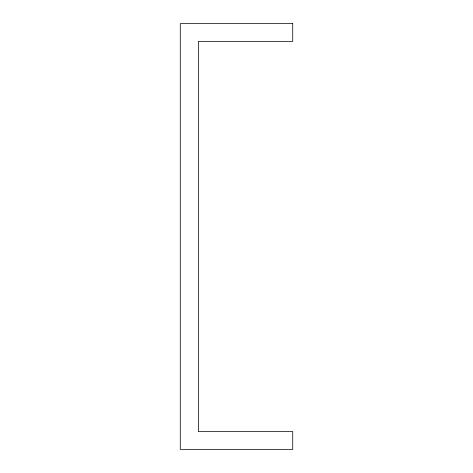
<?xml version="1.0" encoding="UTF-8"?>
<svg xmlns="http://www.w3.org/2000/svg" width="473" height="473" viewBox="0 0 473 473"><rect width="100%" height="100%" fill="white"/><g stroke="black" fill="none" stroke-linecap="round" stroke-linejoin="round"><path stroke-width="0.71" d="M292.728 23.65L180.272 23.65L180.272 449.35L292.728 449.35L292.728 431.577L198.364 431.577L198.364 41.423L292.728 41.423L292.728 23.65"/></g></svg>
